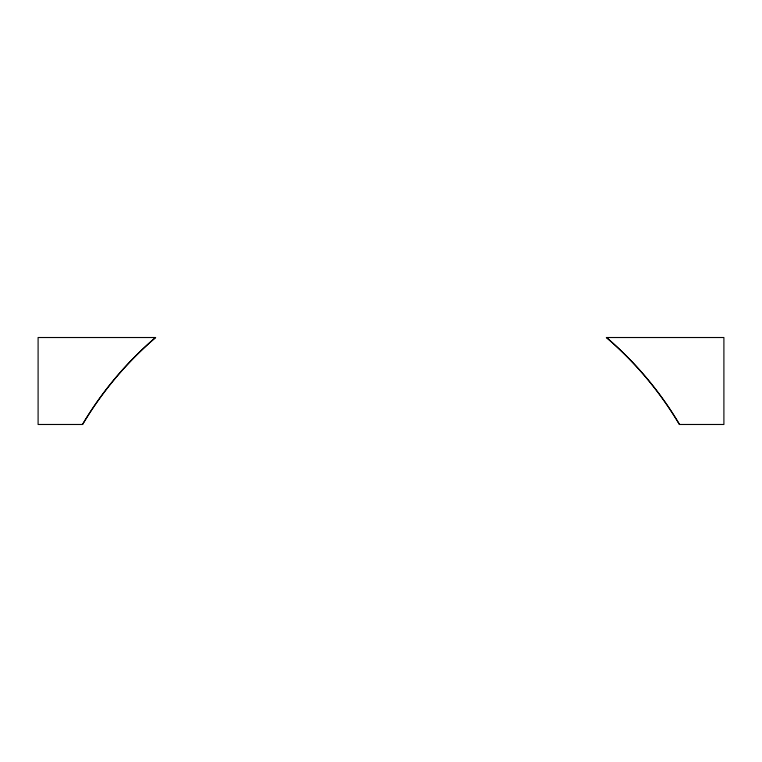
<?xml version="1.0" encoding="UTF-8"?>
<svg xmlns="http://www.w3.org/2000/svg" width="762" height="762" viewBox="0 0 762 762"><rect width="100%" height="100%" fill="white"/><g stroke="black" fill="none" stroke-linecap="round" stroke-linejoin="round"><path stroke-width="1.14" d="M82.525 424.482C101.927 391.763 126.711 362.255 155.61 337.518L38.1 337.518L38.1 424.482L82.525 424.482A346.843 346.843 0 0 1 155.61 337.518M606.39 337.518L723.9 337.518L723.9 424.482L679.475 424.482A346.843 346.843 0 0 0 606.428 337.518C635.279 362.293 660.092 391.754 679.475 424.482"/></g></svg>
